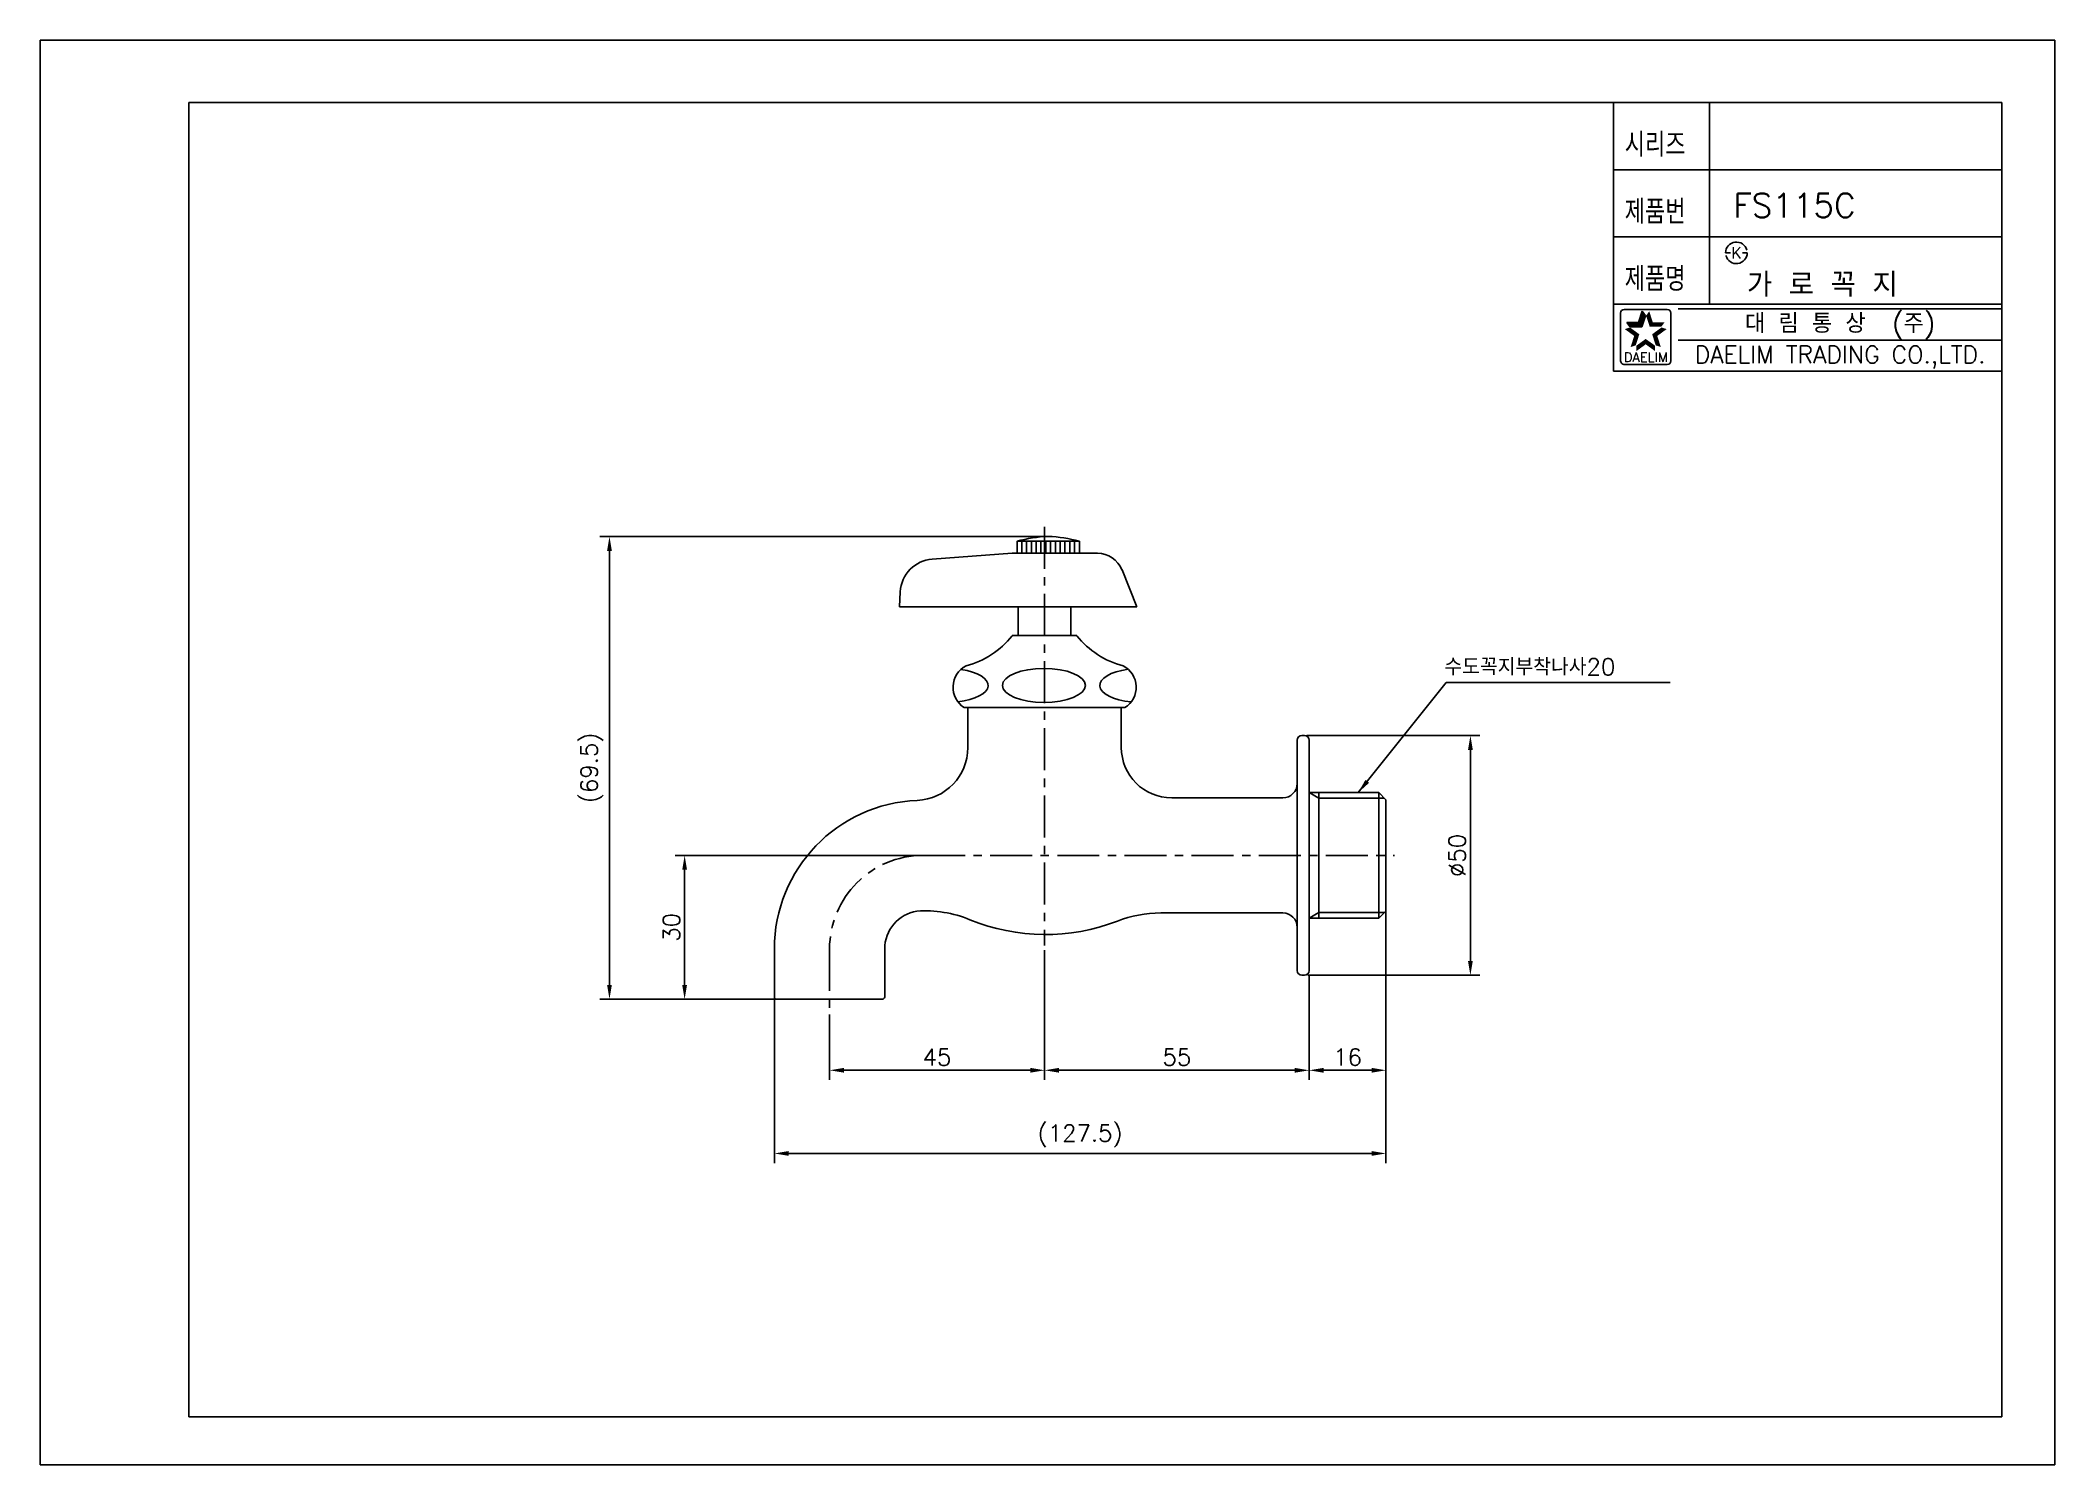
# Model space of a CAD drawing. Extents: x 5364 to 5784, y -603 to -306.
import ezdxf
from ezdxf.enums import TextEntityAlignment as Align

# ---------------------------------------------------------------- set-up
doc = ezdxf.new("R2010")
doc.units = 0
doc.header["$LTSCALE"] = 7
doc.header["$MEASUREMENT"] = 0
doc.linetypes.add('CENTER', pattern=[2, 1.25, -0.25, 0.25, -0.25])
doc.layers.get('0').update_dxf_attribs({"color": 2, "linetype": 'CONTINUOUS'})
for name, color, linetype in [('CL', 1, 'CENTER'), ('D', 2, 'CONTINUOUS'), ('DIM', 2, 'CONTINUOUS'), ('DWG', 7, 'CONTINUOUS'), ('FAUCET', 4, 'CONTINUOUS'), ('TXT', 4, 'CONTINUOUS')]:
    doc.layers.add(name, color=color, linetype=linetype)
doc.styles.add('GHS', font='ROMANS', dxfattribs={"bigfont": 'GHS'})
doc.styles.add('ROMANS', font='romans')
doc.dimstyles.get("Standard").update_dxf_attribs({"dimtxt": 0.18, "dimasz": 0.18, "dimexe": 0.18, "dimexo": 0.0625, "dimgap": 0.09, "dimtad": 0, "dimtih": 1, "dimtoh": 1, "dimdec": 4, "dimzin": 0, "dimdsep": 46, "dimtxsty": 'Standard', "dimcen": 0.09, "dimadec": 0, "dimazin": 0, "dimtfac": 1, "dimtdec": 4, "dimtofl": 0, "dimtmove": 0, "dimatfit": 3, "dimfxl": 0, "dimtolj": 1, "dimtzin": 0, "dimarcsym": 0})

# ---------------------------------------------------------------- blocks, each defined once
blk = doc.blocks.new('BORDER')
for p, q in [((1, 1), (0, 1)), ((0, 1), (0, 0)), ((1, 0), (1, 1)), ((0, 0), (1, 0))]:
    blk.add_line(p, q)

msp = doc.modelspace()

# ---------------------------------------------------------------- linework, layer by layer
at = {"color": 7}
for p, q in [((5691.57, -318.78), (5691.57, -374.78)), ((5711.57, -318.78), (5711.57, -360.78)), ((5691.57, -332.78), (5772.57, -332.78)), ((5691.57, -346.78), (5772.57, -346.78)), ((5691.57, -360.78), (5772.57, -360.78)), ((5691.57, -374.78), (5772.57, -374.78))]:
    msp.add_line(p, q, dxfattribs=at)
at = {"color": 2, "linetype": 'Continuous'}
for p, q in [((5693.04, -372.65), (5693.04, -362.65)), ((5693.79, -361.9), (5702.79, -361.9)), ((5703.54, -362.65), (5703.54, -372.65)), ((5705.07, -361.78), (5772.57, -361.78)), ((5705.07, -368.28), (5772.57, -368.28)), ((5702.79, -373.4), (5694.04, -373.4))]:
    msp.add_line(p, q, dxfattribs=at)
at = {"color": 2}
for p, q in [((5694.38, -364.6), (5696.81, -364.6)), ((5695.05, -365.51), (5694.38, -364.6)), ((5696.81, -364.6), (5697.55, -362.29)), ((5697.47, -365.51), (5698.22, -363.21)), ((5698.22, -363.21), (5697.55, -362.29)), ((5695.05, -365.51), (5697.47, -365.51))]:
    msp.add_line(p, q, dxfattribs=at)
for p, q in [((5572.71, -409.24), (5480.24, -409.24)), ((5482.24, -502.74), (5482.24, -412.24)), ((5627.62, -450.74), (5663.74, -450.74)), ((5661.74, -453.74), (5661.74, -497.74)), ((5630.14, -463.81), (5628.12, -462.64)), ((5630.14, -463.81), (5643.79, -463.81)), ((5546.62, -475.74), (5495.91, -475.74)), ((5497.91, -502.74), (5497.91, -478.74)), ((5644.12, -486.24), (5644.12, -539.88)), ((5644.12, -486.24), (5644.12, -522.54)), ((5628.12, -488.84), (5630.14, -487.67)), ((5630.14, -487.67), (5643.79, -487.67)), ((5572.96, -495.5), (5572.96, -522.54)), ((5572.96, -495.5), (5572.96, -522.54)), ((5516.62, -501.24), (5516.62, -539.88)), ((5627.87, -500.74), (5663.74, -500.74)), ((5628.12, -500.74), (5628.12, -522.54)), ((5522.42, -505.74), (5480.24, -505.74)), ((5517.22, -505.74), (5495.91, -505.74)), ((5628.12, -507.65), (5628.12, -522.54)), ((5528.12, -508.89), (5528.12, -522.54)), ((5531.12, -520.54), (5569.96, -520.54)), ((5575.96, -520.54), (5625.12, -520.54)), ((5631.12, -520.54), (5641.12, -520.54)), ((5641.12, -537.88), (5519.62, -537.88))]:
    msp.add_line(p, q)
at = {"color": 2, "linetype": 'Continuous'}
for centre, radius, start, end in [((5693.79, -362.65), 0.75, 90, 180), ((5702.79, -362.65), 0.75, 0, 90), ((5693.92, -372.52), 0.884, 188.1301, 278.1301), ((5702.79, -372.65), 0.75, 270, 0)]:
    msp.add_arc(centre, radius, start, end, dxfattribs=at)
at = {"color": 2}
for points in [[(5694.38, -364.6), (5695.05, -365.51), (5696.81, -364.6), (5697.47, -365.51)], [(5696.81, -364.6), (5697.47, -365.51), (5697.55, -362.29), (5698.22, -363.21)], [(5699.03, -362.29), (5698.37, -363.21), (5699.78, -364.6), (5699.12, -365.51)], [(5699.78, -364.6), (5699.12, -365.51), (5702.21, -364.6), (5701.54, -365.51)], [(5695.89, -367.43), (5696.96, -367.08), (5693.92, -366), (5695, -365.65)], [(5695.14, -369.74), (5696.21, -369.39), (5695.89, -367.43), (5696.96, -367.08)], [(5698.29, -369.18), (5698.29, -368.05), (5696.33, -370.6), (5696.33, -369.47)], [(5700.26, -370.6), (5700.26, -369.47), (5698.29, -369.18), (5698.29, -368.05)], [(5702.66, -366), (5701.59, -365.65), (5700.7, -367.43), (5699.63, -367.08)], [(5700.7, -367.43), (5699.63, -367.08), (5701.45, -369.74), (5700.38, -369.39)]]:
    msp.add_solid(points, dxfattribs=at)
for points in [[(5481.74, -412.24), (5482.74, -412.24), (5482.24, -409.24)], [(5661.24, -453.74), (5662.24, -453.74), (5661.74, -450.74)], [(5497.41, -478.74), (5498.41, -478.74), (5497.91, -475.74)], [(5661.24, -497.74), (5662.24, -497.74), (5661.74, -500.74)], [(5481.74, -502.74), (5482.74, -502.74), (5482.24, -505.74)], [(5497.41, -502.74), (5498.41, -502.74), (5497.91, -505.74)], [(5531.12, -520.04), (5531.12, -521.04), (5528.12, -520.54)], [(5569.96, -520.04), (5569.96, -521.04), (5572.96, -520.54)], [(5575.96, -520.04), (5575.96, -521.04), (5572.96, -520.54)], [(5625.12, -520.04), (5625.12, -521.04), (5628.12, -520.54)], [(5631.12, -520.04), (5631.12, -521.04), (5628.12, -520.54)], [(5641.12, -520.04), (5641.12, -521.04), (5644.12, -520.54)], [(5519.62, -537.38), (5519.62, -538.38), (5516.62, -537.88)], [(5641.12, -537.38), (5641.12, -538.38), (5644.12, -537.88)]]:
    msp.add_solid(points)
at = {"layer": 'CL', "linetype": 'CENTER'}
for p, q in [((5572.96, -407.23), (5572.96, -494.5)), ((5547.62, -475.74), (5645.88, -475.74)), ((5528.12, -495.24), (5528.12, -507.89))]:
    msp.add_line(p, q, dxfattribs=at)
msp.add_arc((5547.62, -495.24), 19.5, 90, 180, dxfattribs=at)
at = {"layer": 'D'}
for p, q in [((5568.21, -412.74), (5568.21, -410.24)), ((5569.21, -412.74), (5569.21, -410.24)), ((5570.21, -412.74), (5570.21, -410.24)), ((5571.21, -412.74), (5571.21, -410.24)), ((5572.21, -412.74), (5572.21, -410.24)), ((5573.21, -412.74), (5573.21, -410.24)), ((5574.21, -412.74), (5574.21, -410.24)), ((5575.21, -412.74), (5575.21, -410.24)), ((5576.21, -412.74), (5576.21, -410.24)), ((5577.21, -412.74), (5577.21, -410.24)), ((5578.21, -412.74), (5578.21, -410.24)), ((5579.21, -412.74), (5579.21, -410.24))]:
    msp.add_line(p, q, dxfattribs=at)
at = {"layer": 'DIM'}
for p, q in [((5714.95, -350.1), (5715.45, -350.1)), ((5715.45, -350.1), (5715.95, -350.1)), ((5718.95, -350.1), (5718.45, -350.1)), ((5719.45, -350.1), (5718.95, -350.1))]:
    msp.add_line(p, q, dxfattribs=at)
for start, end in [(15, 180), (195, 0)]:
    msp.add_arc((5717.2, -350.1), 2.25, start, end, dxfattribs=at)
at = {"layer": 'DWG'}
for p, q in [((5567.21, -412.74), (5567.21, -410.24)), ((5567.21, -410.24), (5573.71, -410.24)), ((5580.21, -410.24), (5573.71, -410.24)), ((5580.21, -412.74), (5580.21, -410.24)), ((5566.21, -412.74), (5549.55, -413.95)), ((5566.21, -412.74), (5583.99, -412.74)), ((5592.21, -423.94), (5589.1, -416.19)), ((5542.71, -423.94), (5542.88, -420.75)), ((5542.71, -423.94), (5573.71, -423.94)), ((5567.46, -429.92), (5567.46, -423.94)), ((5572.71, -423.94), (5591.21, -423.94)), ((5573.71, -423.94), (5592.21, -423.94)), ((5578.46, -426.14), (5578.46, -423.94)), ((5578.46, -426.14), (5578.46, -429.92)), ((5566.21, -429.92), (5578.46, -429.92)), ((5567.21, -429.92), (5567.46, -429.92)), ((5578.71, -429.92), (5578.46, -429.92)), ((5579.71, -429.92), (5578.71, -429.92)), ((5556.21, -444.92), (5589.71, -444.92)), ((5556.96, -444.92), (5556.96, -453.27)), ((5588.96, -444.92), (5588.96, -453.24)), ((5625.62, -451.74), (5625.62, -490.74)), ((5625.72, -451.32), (5626.2, -450.83)), ((5626.62, -450.74), (5627.12, -450.74)), ((5628.12, -451.74), (5628.12, -488.84)), ((5599.46, -463.74), (5622.62, -463.74)), ((5628.12, -462.64), (5642.62, -462.64)), ((5630.14, -488.84), (5630.14, -462.64)), ((5642.62, -488.84), (5642.62, -462.64)), ((5642.62, -462.64), (5644.12, -464.14)), ((5644.12, -464.14), (5644.12, -466.24)), ((5644.12, -466.24), (5644.12, -485.24)), ((5644.12, -485.24), (5644.12, -487.34)), ((5597.17, -487.74), (5622.62, -487.74)), ((5625.62, -490.74), (5625.62, -499.74)), ((5628.12, -488.84), (5628.12, -499.74)), ((5628.12, -488.84), (5642.62, -488.84)), ((5642.62, -488.84), (5644.12, -487.34)), ((5516.62, -495.24), (5516.62, -505.24)), ((5539.62, -495.24), (5539.62, -505.24)), ((5626.62, -500.74), (5627.12, -500.74)), ((5517.12, -505.74), (5519.32, -505.74)), ((5519.32, -505.74), (5536.92, -505.74)), ((5536.92, -505.74), (5539.12, -505.74))]:
    msp.add_line(p, q, dxfattribs=at)
for centre, radius, start, end in [((5574.46, -435.73), 26.5, 91.6183, 105.874), ((5572.96, -435.73), 26.5, 74.126, 88.3817), ((5550.07, -421.13), 7.2, 94.1376, 177), ((5583.99, -418.24), 5.5, 21.8896, 90), ((5552.05, -418.81), 18, 284.6108, 321.8726), ((5593.87, -418.81), 18, 218.1274, 255.3892), ((5558.86, -440.68), 5, 116.9877, 237.9945), ((5587.06, -440.68), 5, 302.0055, 63.0123), ((5545.96, -453.27), 11, 272.2656, 0), ((5599.46, -453.24), 10.5, 180, 270), ((5626.62, -451.74), 1, 90, 180), ((5627.12, -451.74), 1, 0, 90), ((5622.62, -460.74), 3, 270, 0), ((5547.62, -495.24), 31, 92.2656, 180), ((5547.62, -495.24), 8, 99.1836, 180), ((5547.95, -512.29), 25, 67.8051, 93.6767), ((5573.12, -450.74), 41.5, 247.7265, 291.1989), ((5597.17, -512.74), 25, 90, 111.1989), ((5622.62, -490.74), 3, 0, 90), ((5626.62, -499.74), 1, 180, 270), ((5627.12, -499.74), 1, 270, 0), ((5517.12, -505.24), 0.5, 180, 270), ((5517.12, -505.24), 0.5, 180, 270), ((5539.12, -505.24), 0.5, 270, 0), ((5539.12, -505.24), 0.5, 270, 0)]:
    msp.add_arc(centre, radius, start, end, dxfattribs=at)
msp.add_ellipse((5572.82, -440.29), major_axis=(-8.65, 0), ratio=0.410145, dxfattribs=at)
for centre, start_param, end_param in [((5552.55, -440.29), 8.127079, 10.644261), ((5593.1, -440.29), 5.034384, 7.611592)]:
    msp.add_ellipse(centre, major_axis=(-8.65, 0), ratio=0.410145, start_param=start_param, end_param=end_param, dxfattribs=at)
at = {"layer": 'FAUCET'}
for p, q in [((5550.96, -423.94), (5572.96, -423.94)), ((5551.71, -423.94), (5573.71, -423.94))]:
    msp.add_line(p, q, dxfattribs=at)
at = {"layer": 'TXT'}
for p, q in [((5394.57, -592.78), (5394.57, -318.78)), ((5394.57, -318.78), (5772.57, -318.78)), ((5772.57, -318.78), (5772.57, -592.78)), ((5772.57, -592.78), (5394.57, -592.78))]:
    msp.add_line(p, q, dxfattribs=at)

# ---------------------------------------------------------------- block references
at = {"xscale": 420, "yscale": 297, "zscale": 420}
msp.add_blockref('BORDER', (5363.57, -602.78), dxfattribs=at)

# ---------------------------------------------------------------- texts
at = {"color": 7, "style": 'GHS'}
msp.add_text('FS115C', height=5, dxfattribs=at).set_placement((5729.31, -340.2), align=Align.MIDDLE)
at = {"style": 'GHS'}
msp.add_text('가 로 꼭 지', height=5, dxfattribs=at).set_placement((5719.4, -359.25))
at = {"color": 7, "linetype": 'Continuous'}
for s, height, style, p in [('대 림 통 상  (주)', 4, 'GHS', (5738.83, -365.09)), ('DAELIM TRADING CO.,LTD.', 3.6, 'ROMANS', (5738.83, -371.85))]:
    msp.add_text(s, height=height, dxfattribs=dict(at, style=style)).set_placement(p, align=Align.MIDDLE)
at = {"color": 2, "linetype": 'Continuous', "style": 'ROMANS'}
msp.add_text('DAELIM', height=2, dxfattribs=at).set_placement((5698.29, -372.85), align=Align.CENTER)
at = {"char_height": 3.5, "attachment_point": 5, "rotation": 90, "style": 'GHS'}
for s, insert in [('\\A1;(69.5)', (5478.57, -457.49)), ('\\A1;%%C50', (5658.99, -475.74)), ('\\A1;30', (5495.16, -490.74))]:
    msp.add_mtext(s, dxfattribs=dict(at, insert=insert))
at = {"char_height": 3.5, "attachment_point": 5, "style": 'GHS'}
for s, insert in [('\\A1;45', (5550.54, -517.79)), ('\\A1;55', (5600.54, -517.79)), ('\\A1;16', (5636.12, -517.79)), ('\\A1;(127.5)', (5580.37, -534.22))]:
    msp.add_mtext(s, dxfattribs=dict(at, insert=insert))
at = {"layer": 'D', "style": 'GHS'}
msp.add_text('수도꼭지부착나사20', height=3.5, dxfattribs=at).set_placement((5656.32, -438.17))
at = {"layer": 'DIM', "style": 'GHS', "width": 0.8}
for s, p in [('시리즈', (5693.91, -330.05)), ('제품번', (5693.91, -344.05)), ('제품명', (5693.91, -358.05))]:
    msp.add_text(s, height=5, dxfattribs=at).set_placement(p)
at = {"layer": 'DIM', "style": 'GHS'}
msp.add_text('K', height=2.39, dxfattribs=at).set_placement((5717.2, -350.1), align=Align.MIDDLE)

# ---------------------------------------------------------------- leaders
at = {"layer": 'DIM'}
msp.add_leader([(5638.36, -462.64), (5656.72, -439.66), (5703.36, -439.66)], dimstyle='Standard', override={"dimtxt": 3.5, "dimasz": 3, "dimexe": 2, "dimexo": 1, "dimgap": 1, "dimtih": 0, "dimtoh": 0, "dimtxsty": 'GHS', "dimcen": -0.9, "dimtix": 1, "dimtofl": 1, "dimtmove": 2}, dxfattribs=at)

doc.saveas('drawing.dxf')
